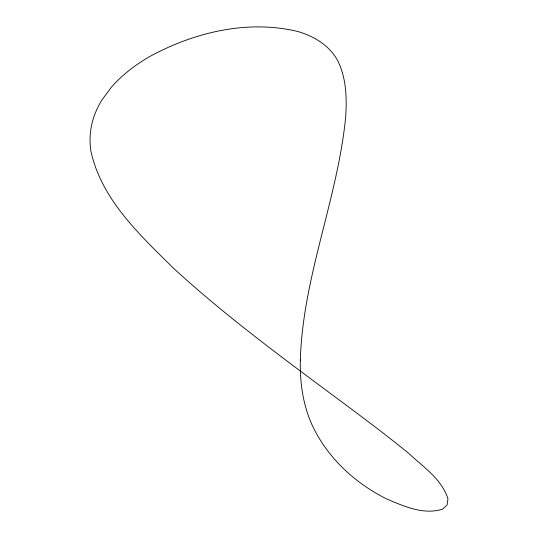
<?xml version="1.0" encoding="UTF-8"?>
<svg xmlns="http://www.w3.org/2000/svg" width="538" height="538" viewBox="0 0 538 538"><rect width="100%" height="100%" fill="white"/><g stroke="black" fill="none" stroke-linecap="round" stroke-linejoin="round"><path stroke-width="0.81" d="M300.332 360.07C299.848 381.395 302.652 402.949 311.078 422.707C325.947 456.338 354.098 482.788 386.775 498.995C404.031 506.325 423.823 515.243 442.72 509.076L447.071 504.987L447.959 498.813C441.698 478.907 422.915 466.681 408.355 453.083C385.813 434.677 362.478 417.293 339.135 399.922C282.504 357.81 225.449 315.954 173.404 268.146C139.557 234.642 100.888 198.939 90.767 150.378C89.718 142.832 89.806 135.125 91.124 127.614A202.96 117.176 0 0 1 101.857 100.108L110.976 87.707A204.292 117.943 0 0 1 149.645 56.598C194.171 32.28 247.736 19.395 297.884 31.513C314.219 36.248 329.861 45.737 337.978 61.171C346.344 78.454 346.896 98.104 345.685 116.921C337.622 199.168 302.753 277.036 300.332 360.07"/></g></svg>
